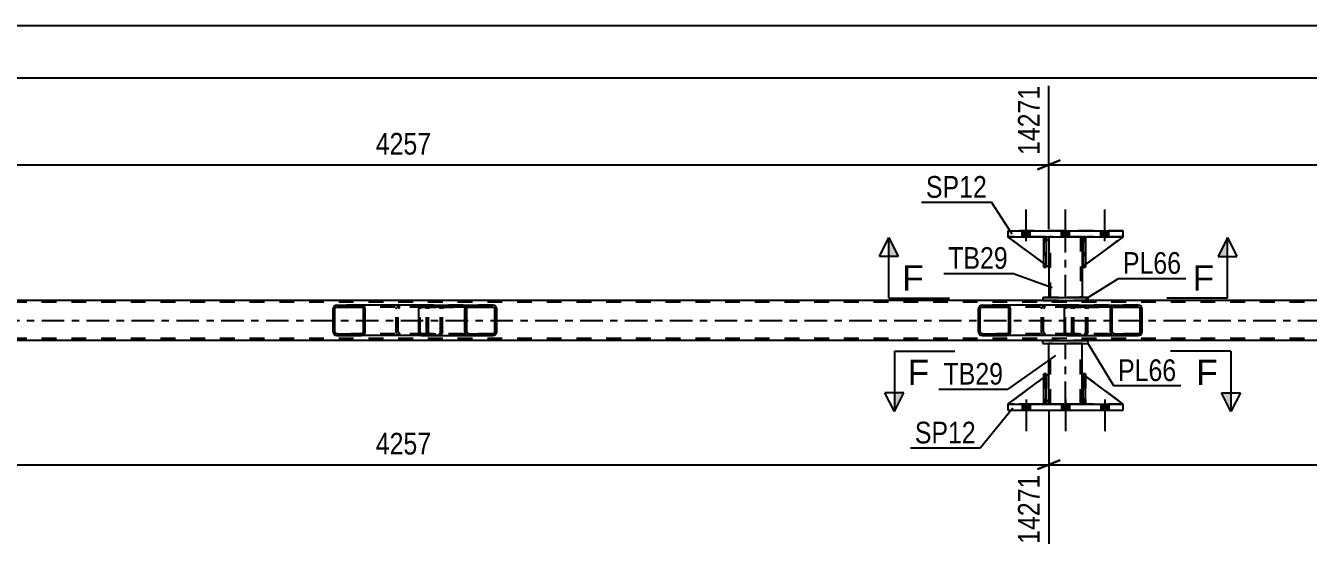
# Model space of a CAD drawing. Header units: millimetres. Extents: x 0 to 841, y 0 to 594.
# Drawn here: x 502.6 to 671.8, y 227.7 to 296.7 of the extents above; entities that cross this region are included whole.
import ezdxf

# ---------------------------------------------------------------- set-up
doc = ezdxf.new("R2010")
doc.units = ezdxf.units.MM
doc.linetypes.add('DXK_LINE_DOT2', pattern=[3.9198, 1.9599, -1.9599])
doc.linetypes.add('DXK_LINE_DOT3', pattern=[5.9187, 2.979, -0.9799, 0.9799, -0.9799])
doc.styles.add('Arial', font='ARIAL.TTF', dxfattribs={"height": 0.2})
doc.styles.add('Arial Narrow', font='ARIALN.TTF', dxfattribs={"height": 0.2})

# ---------------------------------------------------------------- blocks, each defined once
blk = doc.blocks.new('Part-405118308-2550 - 2419')
at = {"color": 2, "linetype": 'Continuous'}
for p, q in [((636.88, 265.3), (632.15, 268.8)), ((637.2, 268.56), (637.55, 268.2)), ((637.55, 268.2), (637.55, 264.8)), ((637.55, 264.8), (637.2, 265.07))]:
    blk.add_line(p, q, dxfattribs=at)
at = {"color": 7, "linetype": 'DXK_LINE_DOT2'}
for p, q in [((636.95, 268.8), (632.15, 268.8)), ((637.2, 268.56), (636.95, 268.8)), ((637.2, 265.07), (636.88, 265.3))]:
    blk.add_line(p, q, dxfattribs=at)
blk = doc.blocks.new('Bolt-405118308-2422 - 2419')
at = {"linetype": 'Continuous'}
for points in [[(635.07, 246.72), (634.03, 246.72), (634.03, 245.92), (635.07, 245.92)], [(635.07, 246.72), (634.03, 246.72), (634.03, 245.92), (635.07, 245.92)], [(635.07, 246.72), (634.03, 246.72), (634.03, 245.92), (635.07, 245.92)], [(640.27, 246.72), (639.23, 246.72), (639.23, 245.92), (640.27, 245.92)], [(640.27, 246.72), (639.23, 246.72), (639.23, 245.92), (640.27, 245.92)], [(645.47, 246.72), (644.43, 246.72), (644.43, 245.92), (645.47, 245.92)], [(645.47, 246.72), (644.43, 246.72), (644.43, 245.92), (645.47, 245.92)], [(645.47, 246.72), (644.43, 246.72), (644.43, 245.92), (645.47, 245.92)]]:
    blk.add_hatch(color=1, dxfattribs=at).paths.add_polyline_path(points)
at = {"color": 1, "linetype": 'Continuous'}
for p, q in [((634.55, 247.32), (634.55, 243.12)), ((634.55, 247.32), (634.55, 243.12)), ((634.55, 247.32), (634.55, 243.12)), ((639.75, 247.32), (639.75, 243.12)), ((639.75, 247.32), (639.75, 243.12)), ((644.95, 247.32), (644.95, 243.12)), ((644.95, 247.32), (644.95, 243.12)), ((644.95, 247.32), (644.95, 243.12)), ((634.03, 246.72), (634.03, 245.92)), ((634.03, 246.72), (634.03, 245.92)), ((634.03, 246.72), (634.03, 245.92)), ((635.07, 246.72), (635.07, 245.92)), ((635.07, 246.72), (635.07, 245.92)), ((635.07, 246.72), (635.07, 245.92)), ((639.23, 246.72), (639.23, 245.92)), ((639.23, 246.72), (639.23, 245.92)), ((640.27, 246.72), (640.27, 245.92)), ((640.27, 246.72), (640.27, 245.92)), ((644.43, 246.72), (644.43, 245.92)), ((644.43, 246.72), (644.43, 245.92)), ((644.43, 246.72), (644.43, 245.92)), ((645.47, 246.72), (645.47, 245.92)), ((645.47, 246.72), (645.47, 245.92)), ((645.47, 246.72), (645.47, 245.92))]:
    blk.add_line(p, q, dxfattribs=at)
blk = doc.blocks.new('Part-405118308-2551 - 2419')
at = {"color": 7, "linetype": 'DXK_LINE_DOT2'}
for p, q in [((642.55, 268.8), (641.95, 268.2)), ((641.95, 264.8), (647.35, 268.8)), ((641.95, 268.2), (642.55, 268.8)), ((641.95, 268.2), (641.95, 264.8)), ((641.95, 268.2), (641.95, 268.2)), ((641.95, 268.2), (641.95, 264.8)), ((647.35, 268.8), (642.55, 268.8))]:
    blk.add_line(p, q, dxfattribs=at)
blk = doc.blocks.new('Bolt-405118308-2423 - 2419')
at = {"linetype": 'Continuous'}
for points in [[(634.03, 268.8), (635.07, 268.8), (635.07, 269.6), (634.03, 269.6)], [(634.03, 268.8), (635.07, 268.8), (635.07, 269.6), (634.03, 269.6)], [(634.03, 268.8), (635.07, 268.8), (635.07, 269.6), (634.03, 269.6)], [(639.23, 268.8), (640.27, 268.8), (640.27, 269.6), (639.23, 269.6)], [(639.23, 268.8), (640.27, 268.8), (640.27, 269.6), (639.23, 269.6)], [(644.43, 268.8), (645.47, 268.8), (645.47, 269.6), (644.43, 269.6)], [(644.43, 268.8), (645.47, 268.8), (645.47, 269.6), (644.43, 269.6)], [(644.43, 268.8), (645.47, 268.8), (645.47, 269.6), (644.43, 269.6)]]:
    blk.add_hatch(color=1, dxfattribs=at).paths.add_polyline_path(points)
at = {"color": 1, "linetype": 'Continuous'}
for p, q in [((634.55, 268.2), (634.55, 272.4)), ((634.55, 268.2), (634.55, 272.4)), ((634.55, 268.2), (634.55, 272.4)), ((639.75, 268.2), (639.75, 272.4)), ((639.75, 268.2), (639.75, 272.4)), ((644.95, 268.2), (644.95, 272.4)), ((644.95, 268.2), (644.95, 272.4)), ((644.95, 268.2), (644.95, 272.4)), ((634.03, 268.8), (634.03, 269.6)), ((634.03, 268.8), (634.03, 269.6)), ((634.03, 268.8), (634.03, 269.6)), ((635.07, 268.8), (635.07, 269.6)), ((635.07, 268.8), (635.07, 269.6)), ((635.07, 268.8), (635.07, 269.6)), ((639.23, 268.8), (639.23, 269.6)), ((639.23, 268.8), (639.23, 269.6)), ((640.27, 268.8), (640.27, 269.6)), ((640.27, 268.8), (640.27, 269.6)), ((644.43, 268.8), (644.43, 269.6)), ((644.43, 268.8), (644.43, 269.6)), ((644.43, 268.8), (644.43, 269.6)), ((645.47, 268.8), (645.47, 269.6)), ((645.47, 268.8), (645.47, 269.6)), ((645.47, 268.8), (645.47, 269.6))]:
    blk.add_line(p, q, dxfattribs=at)
blk = doc.blocks.new('Part-405118308-2633 - 2419')
at = {"color": 2, "linetype": 'Continuous'}
for p, q in [((637.55, 250.72), (637.55, 254.72)), ((641.95, 250.72), (641.95, 254.72)), ((637.55, 246.72), (637.55, 247.32)), ((641.95, 246.72), (641.95, 247.32))]:
    blk.add_line(p, q, dxfattribs=at)
at = {"color": 7, "linetype": 'DXK_LINE_DOT2'}
for p, q in [((641.95, 254.72), (637.55, 254.72)), ((637.79, 246.72), (637.79, 254.72)), ((641.71, 246.72), (641.71, 254.72)), ((637.55, 247.32), (637.55, 250.72)), ((641.95, 247.32), (641.95, 250.72)), ((641.95, 246.72), (637.55, 246.72)), ((637.55, 246.72), (637.55, 246.72)), ((637.55, 246.72), (641.95, 246.72)), ((637.55, 246.72), (637.55, 246.72)), ((637.79, 246.72), (637.79, 246.72)), ((641.71, 246.72), (641.71, 246.72)), ((641.95, 246.72), (641.95, 246.72)), ((641.95, 246.72), (641.95, 246.72))]:
    blk.add_line(p, q, dxfattribs=at)
at = {"color": 7, "linetype": 'DXK_LINE_DOT3'}
blk.add_line((639.75, 246.72), (639.75, 254.72), dxfattribs=at)
blk = doc.blocks.new('Part-405118308-2599 - 2419')
at = {"linetype": 'Continuous'}
h = blk.add_hatch(dxfattribs=at)
h.set_pattern_fill('', scale=0.7, style=0, pattern_type=0)
h.set_pattern_definition([(45, (632.472, 259.4683), (-1.57154, 1.57154), [])])
h.paths.add_polyline_path([(632.51, 259.28), (632.47, 259.47), (632.36, 259.62), (632.2, 259.73), (632, 259.76), (628.76, 259.76), (628.57, 259.73), (628.4, 259.62), (628.29, 259.47), (628.25, 259.28), (628.25, 256.24), (628.29, 256.06), (628.4, 255.91), (628.57, 255.8), (628.76, 255.76), (632, 255.76), (632.2, 255.8), (632.36, 255.91), (632.47, 256.06), (632.51, 256.24)])
h.paths.add_polyline_path([(632.24, 256.15), (632.18, 256.07), (632.1, 256.02), (632, 256), (628.76, 256), (628.67, 256.02), (628.58, 256.07), (628.53, 256.15), (628.51, 256.24), (628.51, 259.28), (628.53, 259.38), (628.58, 259.45), (628.67, 259.51), (628.76, 259.52), (632, 259.52), (632.1, 259.51), (632.18, 259.45), (632.24, 259.38), (632.26, 259.28), (632.26, 256.24)])
at = {"color": 2, "linetype": 'Continuous'}
for p, q in [((628.29, 259.47), (628.25, 259.28)), ((628.25, 256.24), (628.25, 259.28)), ((628.51, 259.28), (628.53, 259.38)), ((628.51, 256.24), (628.51, 259.28)), ((628.53, 259.38), (628.58, 259.45)), ((628.76, 259.76), (628.57, 259.73)), ((628.58, 259.45), (628.67, 259.51)), ((628.67, 259.51), (628.76, 259.52)), ((628.76, 259.76), (632, 259.76)), ((628.76, 259.52), (632, 259.52)), ((639.87, 259.76), (632, 259.76)), ((632.2, 259.73), (632, 259.76)), ((632, 259.52), (632.1, 259.51)), ((632.1, 259.51), (632.18, 259.45)), ((632.18, 259.45), (632.24, 259.38)), ((632.24, 259.38), (632.26, 259.28)), ((632.26, 256.24), (632.26, 259.28)), ((632.51, 259.28), (632.47, 259.47)), ((632.51, 256.24), (632.51, 259.28)), ((628.25, 256.24), (628.29, 256.06)), ((628.53, 256.15), (628.51, 256.24)), ((628.58, 256.07), (628.53, 256.15)), ((628.57, 255.8), (628.76, 255.76)), ((628.67, 256.02), (628.58, 256.07)), ((628.76, 256), (628.67, 256.02)), ((628.76, 256), (632, 256)), ((628.76, 255.76), (632, 255.76)), ((632.1, 256.02), (632, 256)), ((632, 255.76), (632.2, 255.8)), ((639.87, 255.76), (632, 255.76)), ((632.18, 256.07), (632.1, 256.02)), ((632.24, 256.15), (632.18, 256.07)), ((632.26, 256.24), (632.24, 256.15)), ((632.47, 256.06), (632.51, 256.24))]:
    blk.add_line(p, q, dxfattribs=at)
at = {"color": 7, "linetype": 'DXK_LINE_DOT2'}
for p, q in [((632, 259.76), (628.76, 259.76)), ((640.35, 259.52), (628.76, 259.52)), ((636.6, 259.28), (636.64, 259.47)), ((636.6, 256.24), (636.6, 259.28)), ((636.88, 259.38), (636.86, 259.28)), ((636.86, 256.24), (636.86, 259.28)), ((636.93, 259.45), (636.88, 259.38)), ((636.92, 259.73), (637.11, 259.76)), ((637.02, 259.51), (636.93, 259.45)), ((637.11, 259.52), (637.02, 259.51)), ((640.35, 259.76), (637.11, 259.76)), ((640.35, 259.76), (640.54, 259.73)), ((640.45, 259.51), (640.35, 259.52)), ((640.53, 259.45), (640.45, 259.51)), ((640.59, 259.38), (640.53, 259.45)), ((640.6, 259.28), (640.59, 259.38)), ((640.6, 256.24), (640.6, 259.28)), ((640.82, 259.47), (640.86, 259.28)), ((640.86, 256.24), (640.86, 259.28)), ((640.35, 256), (628.76, 256)), ((632, 255.76), (628.76, 255.76)), ((636.64, 256.06), (636.6, 256.24)), ((636.86, 256.24), (636.88, 256.15)), ((636.88, 256.15), (636.93, 256.07)), ((637.11, 255.76), (636.92, 255.8)), ((636.93, 256.07), (637.02, 256.02)), ((637.02, 256.02), (637.11, 256)), ((640.35, 255.76), (637.11, 255.76)), ((640.35, 256), (640.45, 256.02)), ((640.54, 255.8), (640.35, 255.76)), ((640.45, 256.02), (640.53, 256.07)), ((640.53, 256.07), (640.59, 256.15)), ((640.59, 256.15), (640.6, 256.24)), ((640.86, 256.24), (640.82, 256.06))]:
    blk.add_line(p, q, dxfattribs=at)
at = {"color": 2, "linetype": 'Continuous'}
for centre, start, end in [((628.75, 259.26), 110.7584, 155.6801), ((632.02, 259.26), 24.32, 69.2417), ((628.75, 256.27), 204.32, 249.2417), ((632.02, 256.27), 290.7584, 335.6801)]:
    blk.add_arc(centre, 0.496, start, end, dxfattribs=at)
at = {"color": 7, "linetype": 'DXK_LINE_DOT2'}
for centre, start, end in [((637.09, 259.26), 110.7584, 155.6801), ((640.37, 259.26), 24.32, 69.2417), ((637.09, 256.27), 204.32, 249.2417), ((640.37, 256.27), 290.7584, 335.6801)]:
    blk.add_arc(centre, 0.496, start, end, dxfattribs=at)
blk = doc.blocks.new('Part-405118308-2607 - 2419')
at = {"color": 2, "linetype": 'Continuous'}
for p, q in [((641.95, 250.72), (641.95, 250.72)), ((641.95, 247.32), (641.95, 250.72)), ((642.08, 250.63), (641.95, 250.72)), ((647.35, 246.72), (642.4, 250.39)), ((641.95, 247.32), (641.95, 247.32)), ((642.08, 247.2), (641.95, 247.32)), ((642.55, 246.72), (642.4, 246.88))]:
    blk.add_line(p, q, dxfattribs=at)
at = {"color": 7, "linetype": 'DXK_LINE_DOT2'}
for p, q in [((641.95, 247.32), (641.95, 250.72)), ((642.4, 250.39), (642.08, 250.63)), ((642.55, 246.72), (641.95, 247.32)), ((642.4, 246.88), (642.08, 247.2)), ((647.35, 246.72), (642.55, 246.72))]:
    blk.add_line(p, q, dxfattribs=at)
blk = doc.blocks.new('Part-405118308-2548 - 2419')
at = {"color": 2, "linetype": 'Continuous'}
for p, q in [((642.4, 268.8), (642.08, 268.8)), ((642.08, 268.8), (642.08, 268.8)), ((642.08, 264.8), (642.08, 268.8)), ((642.4, 268.8), (642.4, 268.8)), ((642.4, 268.8), (642.4, 264.8)), ((642.4, 264.8), (642.08, 264.8))]:
    blk.add_line(p, q, dxfattribs=at)
at = {"color": 7, "linetype": 'DXK_LINE_DOT2'}
for p, q in [((642.4, 268.8), (642.08, 268.8)), ((642.08, 268.8), (642.08, 268.2)), ((642.4, 268.2), (642.08, 268.2)), ((642.08, 268.2), (642.08, 264.8)), ((642.4, 268.2), (642.4, 268.8)), ((642.4, 264.8), (642.4, 268.2))]:
    blk.add_line(p, q, dxfattribs=at)
blk = doc.blocks.new('Part-405118308-2549 - 2419')
at = {"color": 7, "linetype": 'DXK_LINE_DOT2'}
for p, q in [((637.55, 264.8), (632.15, 268.8)), ((632.15, 268.8), (636.95, 268.8)), ((636.95, 268.8), (637.55, 268.2)), ((637.55, 268.2), (637.55, 264.8))]:
    blk.add_line(p, q, dxfattribs=at)
blk = doc.blocks.new('Part-405118308-2491 - 2419')
at = {"color": 7, "linetype": 'DXK_LINE_DOT2'}
for p, q in [((733.99, 260.16), (66.71, 260.16)), ((642.75, 260.4), (636.75, 260.4)), ((733.99, 255.36), (66.71, 255.36)), ((642.75, 255.12), (636.75, 255.12))]:
    blk.add_line(p, q, dxfattribs=at)
at = {"color": 2, "linetype": 'Continuous'}
for p, q in [((636.75, 260.4), (472.48, 260.4)), ((733.99, 260.4), (642.75, 260.4)), ((636.75, 255.12), (472.48, 255.12)), ((733.99, 255.12), (642.75, 255.12))]:
    blk.add_line(p, q, dxfattribs=at)
at = {"color": 7, "linetype": 'DXK_LINE_DOT3'}
blk.add_line((66.71, 257.76), (733.99, 257.76), dxfattribs=at)
blk = doc.blocks.new('Part-405118308-2655 - 2419')
at = {"color": 2, "linetype": 'Continuous'}
for p, q in [((636.88, 246.72), (636.88, 250.72)), ((636.88, 250.72), (637.2, 250.72)), ((637.2, 246.72), (637.2, 250.72)), ((636.88, 246.72), (636.88, 246.72)), ((636.88, 246.72), (637.2, 246.72)), ((637.2, 246.72), (637.2, 246.72))]:
    blk.add_line(p, q, dxfattribs=at)
at = {"color": 7, "linetype": 'DXK_LINE_DOT2'}
for p, q in [((636.88, 250.72), (636.88, 247.32)), ((637.2, 247.32), (637.2, 250.72)), ((636.88, 247.32), (636.88, 246.72)), ((636.88, 247.32), (637.2, 247.32)), ((637.2, 246.72), (637.2, 247.32)), ((636.88, 246.72), (637.2, 246.72))]:
    blk.add_line(p, q, dxfattribs=at)
blk = doc.blocks.new('Part-405118308-2546 - 2419')
at = {"color": 7, "linetype": 'DXK_LINE_DOT2'}
for p, q in [((642.08, 268.2), (642.08, 268.8)), ((642.08, 268.8), (642.08, 268.8)), ((642.08, 268.8), (642.08, 264.8)), ((642.08, 268.8), (642.4, 268.8)), ((642.08, 268.8), (642.4, 268.8)), ((642.08, 264.8), (642.08, 268.2)), ((642.08, 268.2), (642.4, 268.2)), ((642.4, 268.8), (642.4, 268.2)), ((642.4, 268.8), (642.4, 268.8)), ((642.4, 264.8), (642.4, 268.8)), ((642.4, 268.2), (642.4, 264.8)), ((642.08, 264.8), (642.4, 264.8))]:
    blk.add_line(p, q, dxfattribs=at)
blk = doc.blocks.new('Part-405118308-2570 - 2419')
at = {"linetype": 'Continuous'}
h = blk.add_hatch(dxfattribs=at)
h.set_pattern_fill('', scale=0.7, style=0, pattern_type=0)
h.set_pattern_definition([(45, (649.8168, 259.4683), (-1.57154, 1.57154), [])])
h.paths.add_polyline_path([(649.86, 259.28), (649.82, 259.47), (649.71, 259.62), (649.54, 259.73), (649.35, 259.76), (646.17, 259.76), (645.98, 259.73), (645.81, 259.62), (645.7, 259.47), (645.67, 259.28), (645.67, 256.24), (645.7, 256.06), (645.81, 255.91), (645.98, 255.8), (646.17, 255.76), (649.35, 255.76), (649.54, 255.8), (649.71, 255.91), (649.82, 256.06), (649.86, 256.24)])
h.paths.add_polyline_path([(649.58, 256.15), (649.53, 256.07), (649.45, 256.02), (649.35, 256), (646.17, 256), (646.07, 256.02), (645.99, 256.07), (645.94, 256.15), (645.92, 256.24), (645.92, 259.28), (645.94, 259.38), (645.99, 259.45), (646.07, 259.51), (646.17, 259.52), (649.35, 259.52), (649.45, 259.51), (649.53, 259.45), (649.58, 259.38), (649.6, 259.28), (649.6, 256.24)])
at = {"color": 2, "linetype": 'Continuous'}
for p, q in [((639.6, 259.28), (639.62, 259.47)), ((639.6, 256.24), (639.6, 259.28)), ((639.62, 259.47), (639.68, 259.62)), ((639.68, 259.62), (639.76, 259.73)), ((639.76, 259.73), (639.87, 259.76)), ((639.87, 259.76), (646.17, 259.76)), ((645.7, 259.47), (645.67, 259.28)), ((645.67, 256.24), (645.67, 259.28)), ((645.92, 259.28), (645.94, 259.38)), ((645.92, 256.24), (645.92, 259.28)), ((645.94, 259.38), (645.99, 259.45)), ((646.17, 259.76), (645.98, 259.73)), ((645.99, 259.45), (646.07, 259.51)), ((646.07, 259.51), (646.17, 259.52)), ((646.17, 259.76), (649.35, 259.76)), ((646.17, 259.52), (649.35, 259.52)), ((649.54, 259.73), (649.35, 259.76)), ((649.35, 259.52), (649.45, 259.51)), ((649.45, 259.51), (649.53, 259.45)), ((649.53, 259.45), (649.58, 259.38)), ((649.58, 259.38), (649.6, 259.28)), ((649.6, 256.24), (649.6, 259.28)), ((649.86, 259.28), (649.82, 259.47)), ((649.86, 256.24), (649.86, 259.28)), ((639.62, 256.06), (639.6, 256.24)), ((639.68, 255.91), (639.62, 256.06)), ((639.76, 255.8), (639.68, 255.91)), ((639.87, 255.76), (639.76, 255.8)), ((639.87, 255.76), (646.17, 255.76)), ((645.67, 256.24), (645.7, 256.06)), ((645.94, 256.15), (645.92, 256.24)), ((645.99, 256.07), (645.94, 256.15)), ((645.98, 255.8), (646.17, 255.76)), ((646.07, 256.02), (645.99, 256.07)), ((646.17, 256), (646.07, 256.02)), ((646.17, 256), (649.35, 256)), ((646.17, 255.76), (649.35, 255.76)), ((649.45, 256.02), (649.35, 256)), ((649.35, 255.76), (649.54, 255.8)), ((649.53, 256.07), (649.45, 256.02)), ((649.58, 256.15), (649.53, 256.07)), ((649.6, 256.24), (649.58, 256.15)), ((649.82, 256.06), (649.86, 256.24))]:
    blk.add_line(p, q, dxfattribs=at)
at = {"color": 7, "linetype": 'DXK_LINE_DOT2'}
for p, q in [((639.74, 259.38), (639.73, 259.28)), ((639.73, 256.24), (639.73, 259.28)), ((639.77, 259.45), (639.74, 259.38)), ((639.82, 259.51), (639.77, 259.45)), ((639.87, 259.52), (639.82, 259.51)), ((640.86, 259.76), (639.87, 259.76)), ((646.17, 259.52), (639.87, 259.52)), ((639.87, 259.52), (642.2, 259.52)), ((640.86, 259.52), (640.86, 259.76)), ((649.35, 259.76), (640.86, 259.76)), ((642.2, 259.76), (642.39, 259.73)), ((642.2, 259.52), (649.35, 259.52)), ((642.3, 259.51), (642.2, 259.52)), ((642.38, 259.45), (642.3, 259.51)), ((642.43, 259.38), (642.38, 259.45)), ((642.45, 259.28), (642.43, 259.38)), ((642.45, 256.24), (642.45, 259.28)), ((642.67, 259.47), (642.7, 259.28)), ((642.7, 256.24), (642.7, 259.28)), ((639.73, 256.24), (639.74, 256.15)), ((639.74, 256.15), (639.77, 256.07)), ((639.77, 256.07), (639.82, 256.02)), ((639.82, 256.02), (639.87, 256)), ((640.86, 256), (639.87, 256)), ((639.87, 256), (646.17, 256)), ((642.2, 255.76), (639.87, 255.76)), ((649.35, 256), (640.86, 256)), ((640.86, 255.76), (640.86, 256)), ((642.2, 256), (642.3, 256.02)), ((642.39, 255.8), (642.2, 255.76)), ((649.35, 255.76), (642.2, 255.76)), ((642.3, 256.02), (642.38, 256.07)), ((642.38, 256.07), (642.43, 256.15)), ((642.43, 256.15), (642.45, 256.24)), ((642.7, 256.24), (642.67, 256.06))]:
    blk.add_line(p, q, dxfattribs=at)
for centre, start, end in [((642.22, 259.27), 23.8494, 68.8059), ((642.22, 256.26), 291.1941, 336.1506)]:
    blk.add_arc(centre, 0.492, start, end, dxfattribs=at)
at = {"color": 2, "linetype": 'Continuous'}
for centre, start, end in [((646.15, 259.27), 111.1941, 156.1506), ((649.37, 259.27), 23.8495, 68.8059), ((646.15, 256.26), 203.8495, 248.8059), ((649.37, 256.26), 291.1941, 336.1506)]:
    blk.add_arc(centre, 0.492, start, end, dxfattribs=at)
blk = doc.blocks.new('Part-405118308-2572 - 2419')
at = {"color": 7, "linetype": 'DXK_LINE_DOT2'}
for p, q in [((636.88, 268.2), (636.88, 268.8)), ((636.88, 268.8), (636.88, 268.8)), ((636.88, 268.8), (636.88, 264.8)), ((636.88, 268.8), (637.2, 268.8)), ((636.88, 268.8), (637.2, 268.8)), ((636.88, 264.8), (636.88, 268.2)), ((636.88, 268.2), (637.2, 268.2)), ((637.2, 268.8), (637.2, 268.2)), ((637.2, 268.8), (637.2, 268.8)), ((637.2, 264.8), (637.2, 268.8)), ((637.2, 268.2), (637.2, 264.8)), ((636.88, 264.8), (637.2, 264.8))]:
    blk.add_line(p, q, dxfattribs=at)
blk = doc.blocks.new('Part-405118308-2593 - 2419')
at = {"color": 7, "linetype": 'DXK_LINE_DOT2'}
for p, q in [((641.95, 268.2), (642.55, 268.8)), ((641.95, 268.2), (641.95, 264.8)), ((642.4, 268.65), (642.08, 268.33)), ((647.35, 268.8), (642.55, 268.8)), ((641.95, 264.8), (642.4, 265.14))]:
    blk.add_line(p, q, dxfattribs=at)
at = {"color": 2, "linetype": 'Continuous'}
for p, q in [((642.08, 268.33), (641.95, 268.2)), ((641.95, 268.2), (641.95, 264.8)), ((641.95, 268.2), (641.95, 268.2)), ((642.55, 268.8), (642.4, 268.65)), ((647.35, 268.8), (642.4, 265.14)), ((642.08, 264.9), (641.95, 264.8))]:
    blk.add_line(p, q, dxfattribs=at)
blk = doc.blocks.new('Part-405118308-2595 - 2419')
at = {"color": 7, "linetype": 'DXK_LINE_DOT2'}
for p, q in [((642.4, 250.72), (642.08, 250.72)), ((642.08, 247.32), (642.08, 250.72)), ((642.08, 250.63), (642.08, 246.72)), ((642.4, 250.72), (642.4, 247.32)), ((642.4, 246.72), (642.4, 250.72)), ((642.4, 247.32), (642.08, 247.32)), ((642.08, 246.72), (642.08, 247.32)), ((642.4, 247.32), (642.4, 246.72)), ((642.4, 246.72), (642.08, 246.72)), ((642.4, 246.72), (642.4, 246.72))]:
    blk.add_line(p, q, dxfattribs=at)
blk = doc.blocks.new('Part-405118308-2597 - 2419')
at = {"color": 2, "linetype": 'Continuous'}
for p, q in [((642.08, 246.72), (642.08, 250.72)), ((642.08, 250.72), (642.4, 250.72)), ((642.4, 246.72), (642.4, 250.72)), ((642.08, 246.72), (642.08, 246.72)), ((642.08, 246.72), (642.4, 246.72)), ((642.4, 246.72), (642.4, 246.72))]:
    blk.add_line(p, q, dxfattribs=at)
at = {"color": 7, "linetype": 'DXK_LINE_DOT2'}
for p, q in [((642.08, 250.72), (642.08, 247.32)), ((642.4, 247.32), (642.4, 250.72)), ((642.08, 247.32), (642.08, 246.72)), ((642.08, 247.32), (642.4, 247.32)), ((642.4, 246.72), (642.4, 247.32)), ((642.08, 246.72), (642.4, 246.72))]:
    blk.add_line(p, q, dxfattribs=at)
blk = doc.blocks.new('Part-405118308-2598 - 2419')
at = {"color": 7, "linetype": 'DXK_LINE_DOT2'}
for p, q in [((637.55, 250.72), (632.15, 246.72)), ((637.55, 247.32), (637.55, 250.72)), ((636.95, 246.72), (637.55, 247.32)), ((632.15, 246.72), (636.95, 246.72))]:
    blk.add_line(p, q, dxfattribs=at)
blk = doc.blocks.new('Part-405118308-2600 - 2419')
at = {"linetype": 'Continuous'}
h = blk.add_hatch(dxfattribs=at)
h.set_pattern_fill('', scale=0.7, style=0, pattern_type=0)
h.set_pattern_definition([(45, (564.6826, 259.4683), (-1.57154, 1.57154), [])])
h.paths.add_polyline_path([(564.72, 259.28), (564.68, 259.47), (564.57, 259.62), (564.41, 259.73), (564.22, 259.76), (561.03, 259.76), (560.84, 259.73), (560.68, 259.62), (560.57, 259.47), (560.53, 259.28), (560.53, 256.24), (560.57, 256.06), (560.68, 255.91), (560.84, 255.8), (561.03, 255.76), (564.22, 255.76), (564.41, 255.8), (564.57, 255.91), (564.68, 256.06), (564.72, 256.24)])
h.paths.add_polyline_path([(564.45, 256.15), (564.4, 256.07), (564.31, 256.02), (564.22, 256), (561.03, 256), (560.94, 256.02), (560.86, 256.07), (560.8, 256.15), (560.78, 256.24), (560.78, 259.28), (560.8, 259.38), (560.86, 259.45), (560.94, 259.51), (561.03, 259.52), (564.22, 259.52), (564.31, 259.51), (564.4, 259.45), (564.45, 259.38), (564.47, 259.28), (564.47, 256.24)])
at = {"color": 2, "linetype": 'Continuous'}
for p, q in [((554.46, 259.28), (554.48, 259.47)), ((554.46, 256.24), (554.46, 259.28)), ((554.48, 259.47), (554.54, 259.62)), ((554.54, 259.62), (554.63, 259.73)), ((554.63, 259.73), (554.73, 259.76)), ((554.73, 259.76), (561.03, 259.76)), ((560.57, 259.47), (560.53, 259.28)), ((560.53, 256.24), (560.53, 259.28)), ((560.78, 259.28), (560.8, 259.38)), ((560.78, 256.24), (560.78, 259.28)), ((560.8, 259.38), (560.86, 259.45)), ((561.03, 259.76), (560.84, 259.73)), ((560.86, 259.45), (560.94, 259.51)), ((560.94, 259.51), (561.03, 259.52)), ((561.03, 259.76), (564.22, 259.76)), ((561.03, 259.52), (564.22, 259.52)), ((564.41, 259.73), (564.22, 259.76)), ((564.22, 259.52), (564.31, 259.51)), ((564.31, 259.51), (564.4, 259.45)), ((564.4, 259.45), (564.45, 259.38)), ((564.45, 259.38), (564.47, 259.28)), ((564.47, 256.24), (564.47, 259.28)), ((564.72, 259.28), (564.68, 259.47)), ((564.72, 256.24), (564.72, 259.28)), ((554.48, 256.06), (554.46, 256.24)), ((554.54, 255.91), (554.48, 256.06)), ((554.63, 255.8), (554.54, 255.91)), ((554.73, 255.76), (554.63, 255.8)), ((554.73, 255.76), (561.03, 255.76)), ((560.53, 256.24), (560.57, 256.06)), ((560.8, 256.15), (560.78, 256.24)), ((560.86, 256.07), (560.8, 256.15)), ((560.84, 255.8), (561.03, 255.76)), ((560.94, 256.02), (560.86, 256.07)), ((561.03, 256), (560.94, 256.02)), ((561.03, 256), (564.22, 256)), ((561.03, 255.76), (564.22, 255.76)), ((564.31, 256.02), (564.22, 256)), ((564.22, 255.76), (564.41, 255.8)), ((564.4, 256.07), (564.31, 256.02)), ((564.45, 256.15), (564.4, 256.07)), ((564.47, 256.24), (564.45, 256.15)), ((564.68, 256.06), (564.72, 256.24))]:
    blk.add_line(p, q, dxfattribs=at)
at = {"color": 7, "linetype": 'DXK_LINE_DOT2'}
for p, q in [((554.61, 259.38), (554.6, 259.28)), ((554.6, 256.24), (554.6, 259.28)), ((554.64, 259.45), (554.61, 259.38)), ((554.68, 259.51), (554.64, 259.45)), ((554.73, 259.52), (554.68, 259.51)), ((555.73, 259.76), (554.73, 259.76)), ((561.03, 259.52), (554.73, 259.52)), ((554.73, 259.52), (557.07, 259.52)), ((555.73, 259.52), (555.73, 259.76)), ((564.22, 259.76), (555.73, 259.76)), ((557.07, 259.76), (557.26, 259.73)), ((557.07, 259.52), (564.22, 259.52)), ((557.16, 259.51), (557.07, 259.52)), ((557.25, 259.45), (557.16, 259.51)), ((557.3, 259.38), (557.25, 259.45)), ((557.32, 259.28), (557.3, 259.38)), ((557.32, 256.24), (557.32, 259.28)), ((557.53, 259.47), (557.57, 259.28)), ((557.57, 256.24), (557.57, 259.28)), ((554.6, 256.24), (554.61, 256.15)), ((554.61, 256.15), (554.64, 256.07)), ((554.64, 256.07), (554.68, 256.02)), ((554.68, 256.02), (554.73, 256)), ((555.73, 256), (554.73, 256)), ((554.73, 256), (561.03, 256)), ((557.07, 255.76), (554.73, 255.76)), ((564.22, 256), (555.73, 256)), ((555.73, 255.76), (555.73, 256)), ((557.07, 256), (557.16, 256.02)), ((557.26, 255.8), (557.07, 255.76)), ((564.22, 255.76), (557.07, 255.76)), ((557.16, 256.02), (557.25, 256.07)), ((557.25, 256.07), (557.3, 256.15)), ((557.3, 256.15), (557.32, 256.24)), ((557.57, 256.24), (557.53, 256.06))]:
    blk.add_line(p, q, dxfattribs=at)
for centre, start, end in [((557.08, 259.27), 23.8494, 68.8059), ((557.08, 256.26), 291.1941, 336.1506)]:
    blk.add_arc(centre, 0.492, start, end, dxfattribs=at)
at = {"color": 2, "linetype": 'Continuous'}
for centre, start, end in [((561.02, 259.27), 111.1941, 156.1506), ((564.23, 259.27), 23.8495, 68.8059), ((561.02, 256.26), 203.8495, 248.8059), ((564.23, 256.26), 291.1941, 336.1506)]:
    blk.add_arc(centre, 0.492, start, end, dxfattribs=at)
blk = doc.blocks.new('Part-405118308-2601 - 2419')
at = {"linetype": 'Continuous'}
h = blk.add_hatch(dxfattribs=at)
h.set_pattern_fill('', scale=0.7, style=0, pattern_type=0)
h.set_pattern_definition([(45, (547.3377, 259.4683), (-1.57154, 1.57154), [])])
h.paths.add_polyline_path([(547.38, 259.28), (547.34, 259.47), (547.23, 259.62), (547.06, 259.73), (546.87, 259.76), (543.63, 259.76), (543.44, 259.73), (543.27, 259.62), (543.16, 259.47), (543.12, 259.28), (543.12, 256.24), (543.16, 256.06), (543.27, 255.91), (543.44, 255.8), (543.63, 255.76), (546.87, 255.76), (547.06, 255.8), (547.23, 255.91), (547.34, 256.06), (547.38, 256.24)])
h.paths.add_polyline_path([(547.1, 256.15), (547.05, 256.07), (546.96, 256.02), (546.87, 256), (543.63, 256), (543.53, 256.02), (543.45, 256.07), (543.39, 256.15), (543.38, 256.24), (543.38, 259.28), (543.39, 259.38), (543.45, 259.45), (543.53, 259.51), (543.63, 259.52), (546.87, 259.52), (546.96, 259.51), (547.05, 259.45), (547.1, 259.38), (547.12, 259.28), (547.12, 256.24)])
at = {"color": 2, "linetype": 'Continuous'}
for p, q in [((543.16, 259.47), (543.12, 259.28)), ((543.12, 256.24), (543.12, 259.28)), ((543.38, 259.28), (543.39, 259.38)), ((543.38, 256.24), (543.38, 259.28)), ((543.39, 259.38), (543.45, 259.45)), ((543.63, 259.76), (543.44, 259.73)), ((543.45, 259.45), (543.53, 259.51)), ((543.53, 259.51), (543.63, 259.52)), ((543.63, 259.76), (546.87, 259.76)), ((543.63, 259.52), (546.87, 259.52)), ((554.73, 259.76), (546.87, 259.76)), ((547.06, 259.73), (546.87, 259.76)), ((546.87, 259.52), (546.96, 259.51)), ((546.96, 259.51), (547.05, 259.45)), ((547.05, 259.45), (547.1, 259.38)), ((547.1, 259.38), (547.12, 259.28)), ((547.12, 256.24), (547.12, 259.28)), ((547.38, 259.28), (547.34, 259.47)), ((547.38, 256.24), (547.38, 259.28)), ((543.12, 256.24), (543.16, 256.06)), ((543.39, 256.15), (543.38, 256.24)), ((543.45, 256.07), (543.39, 256.15)), ((543.44, 255.8), (543.63, 255.76)), ((543.53, 256.02), (543.45, 256.07)), ((543.63, 256), (543.53, 256.02)), ((543.63, 256), (546.87, 256)), ((543.63, 255.76), (546.87, 255.76)), ((546.96, 256.02), (546.87, 256)), ((546.87, 255.76), (547.06, 255.8)), ((554.73, 255.76), (546.87, 255.76)), ((547.05, 256.07), (546.96, 256.02)), ((547.1, 256.15), (547.05, 256.07)), ((547.12, 256.24), (547.1, 256.15)), ((547.34, 256.06), (547.38, 256.24))]:
    blk.add_line(p, q, dxfattribs=at)
at = {"color": 7, "linetype": 'DXK_LINE_DOT2'}
for p, q in [((546.87, 259.76), (543.63, 259.76)), ((555.22, 259.52), (543.63, 259.52)), ((551.47, 259.28), (551.51, 259.47)), ((551.47, 256.24), (551.47, 259.28)), ((551.74, 259.38), (551.72, 259.28)), ((551.72, 256.24), (551.72, 259.28)), ((551.8, 259.45), (551.74, 259.38)), ((551.78, 259.73), (551.98, 259.76)), ((551.8, 259.45), (551.82, 259.47)), ((551.82, 259.47), (551.88, 259.51)), ((551.88, 259.51), (551.98, 259.52)), ((555.22, 259.76), (551.98, 259.76)), ((555.22, 259.76), (555.41, 259.73)), ((555.31, 259.51), (555.22, 259.52)), ((555.4, 259.45), (555.31, 259.51)), ((555.45, 259.38), (555.4, 259.45)), ((555.47, 259.28), (555.45, 259.38)), ((555.47, 256.24), (555.47, 259.28)), ((555.69, 259.47), (555.73, 259.28)), ((555.73, 256.24), (555.73, 259.28)), ((555.22, 256), (543.63, 256)), ((546.87, 255.76), (543.63, 255.76)), ((551.51, 256.06), (551.47, 256.24)), ((551.72, 256.24), (551.74, 256.15)), ((551.74, 256.15), (551.8, 256.07)), ((551.98, 255.76), (551.78, 255.8)), ((551.8, 256.07), (551.82, 256.06)), ((551.82, 256.06), (551.88, 256.02)), ((551.88, 256.02), (551.98, 256)), ((555.22, 255.76), (551.98, 255.76)), ((555.22, 256), (555.31, 256.02)), ((555.41, 255.8), (555.22, 255.76)), ((555.31, 256.02), (555.4, 256.07)), ((555.4, 256.07), (555.45, 256.15)), ((555.45, 256.15), (555.47, 256.24)), ((555.73, 256.24), (555.69, 256.06))]:
    blk.add_line(p, q, dxfattribs=at)
at = {"color": 2, "linetype": 'Continuous'}
for centre, start, end in [((543.61, 259.26), 110.7584, 155.6801), ((546.89, 259.26), 24.32, 69.2417), ((543.61, 256.27), 204.32, 249.2417), ((546.89, 256.27), 290.7584, 335.6801)]:
    blk.add_arc(centre, 0.496, start, end, dxfattribs=at)
at = {"color": 7, "linetype": 'DXK_LINE_DOT2'}
for centre, start, end in [((551.96, 259.26), 110.7584, 155.6801), ((555.23, 259.26), 24.32, 69.2417), ((551.96, 256.27), 204.32, 249.2417), ((555.23, 256.27), 290.7584, 335.6801)]:
    blk.add_arc(centre, 0.496, start, end, dxfattribs=at)
blk = doc.blocks.new('Part-405118308-2605 - 2419')
at = {"color": 7, "linetype": 'DXK_LINE_DOT2'}
for p, q in [((637.2, 250.46), (636.88, 250.23)), ((632.15, 246.72), (632.15, 246.72)), ((636.95, 246.72), (632.15, 246.72)), ((632.15, 246.72), (632.15, 246.72)), ((637.2, 246.97), (636.95, 246.72))]:
    blk.add_line(p, q, dxfattribs=at)
at = {"color": 2, "linetype": 'Continuous'}
for p, q in [((637.55, 250.72), (637.2, 250.46)), ((637.55, 247.32), (637.55, 250.72)), ((632.15, 246.72), (636.88, 250.23)), ((637.55, 247.32), (637.2, 246.97))]:
    blk.add_line(p, q, dxfattribs=at)
blk = doc.blocks.new('Part-405118308-2606 - 2419')
at = {"color": 7, "linetype": 'DXK_LINE_DOT2'}
for p, q in [((641.95, 247.32), (641.95, 250.72)), ((641.95, 250.72), (647.35, 246.72)), ((641.95, 250.72), (641.95, 247.32)), ((642.55, 246.72), (641.95, 247.32)), ((641.95, 247.32), (641.95, 247.32)), ((641.95, 247.32), (642.55, 246.72)), ((647.35, 246.72), (642.55, 246.72))]:
    blk.add_line(p, q, dxfattribs=at)
blk = doc.blocks.new('Part-405118308-2612 - 2419')
at = {"color": 2, "linetype": 'Continuous'}
for p, q in [((632.15, 246.72), (647.35, 246.72)), ((632.15, 246.72), (632.15, 245.92)), ((632.15, 245.92), (647.35, 245.92)), ((647.35, 245.92), (647.35, 246.72))]:
    blk.add_line(p, q, dxfattribs=at)
at = {"color": 7, "linetype": 'DXK_LINE_DOT2'}
for p, q in [((647.35, 246.72), (632.15, 246.72)), ((632.15, 245.92), (647.35, 245.92))]:
    blk.add_line(p, q, dxfattribs=at)
blk = doc.blocks.new('Part-405118308-2617 - 2419')
at = {"color": 2, "linetype": 'Continuous'}
for p, q in [((632.15, 269.6), (647.35, 269.6)), ((632.15, 269.6), (632.15, 268.8)), ((647.35, 268.8), (647.35, 269.6)), ((632.15, 268.8), (647.35, 268.8))]:
    blk.add_line(p, q, dxfattribs=at)
at = {"color": 7, "linetype": 'DXK_LINE_DOT2'}
for p, q in [((647.35, 269.6), (632.15, 269.6)), ((632.15, 268.8), (647.35, 268.8))]:
    blk.add_line(p, q, dxfattribs=at)
blk = doc.blocks.new('Part-405118308-2628 - 2419')
at = {"color": 2, "linetype": 'Continuous'}
for p, q in [((637.2, 268.8), (636.88, 268.8)), ((636.88, 268.8), (636.88, 268.8)), ((636.88, 264.8), (636.88, 268.8)), ((637.2, 268.8), (637.2, 268.8)), ((637.2, 268.8), (637.2, 264.8)), ((637.2, 264.8), (636.88, 264.8))]:
    blk.add_line(p, q, dxfattribs=at)
at = {"color": 7, "linetype": 'DXK_LINE_DOT2'}
for p, q in [((637.2, 268.8), (636.88, 268.8)), ((636.88, 268.8), (636.88, 268.2)), ((637.2, 268.2), (636.88, 268.2)), ((636.88, 268.2), (636.88, 264.8)), ((637.2, 268.2), (637.2, 268.8)), ((637.2, 264.8), (637.2, 268.2))]:
    blk.add_line(p, q, dxfattribs=at)
blk = doc.blocks.new('Part-405118308-2638 - 2419')
at = {"color": 2, "linetype": 'Continuous'}
for p, q in [((636.75, 254.72), (636.75, 255.12)), ((636.75, 255.12), (642.75, 255.12)), ((636.75, 254.72), (642.75, 254.72)), ((642.75, 254.72), (642.75, 255.12))]:
    blk.add_line(p, q, dxfattribs=at)
at = {"color": 7, "linetype": 'DXK_LINE_DOT2'}
for p, q in [((636.75, 255.12), (642.75, 255.12)), ((636.75, 254.72), (636.75, 254.72)), ((636.75, 254.72), (642.75, 254.72)), ((642.75, 254.72), (642.75, 254.72))]:
    blk.add_line(p, q, dxfattribs=at)
blk = doc.blocks.new('Part-405118308-2643 - 2419')
at = {"color": 2, "linetype": 'Continuous'}
for p, q in [((636.75, 260.8), (636.75, 260.4)), ((636.75, 260.8), (642.75, 260.8)), ((642.75, 260.4), (642.75, 260.8)), ((636.75, 260.4), (642.75, 260.4))]:
    blk.add_line(p, q, dxfattribs=at)
at = {"color": 7, "linetype": 'DXK_LINE_DOT2'}
for p, q in [((642.75, 260.8), (636.75, 260.8)), ((636.75, 260.4), (642.75, 260.4))]:
    blk.add_line(p, q, dxfattribs=at)
blk = doc.blocks.new('Part-405118308-2648 - 2419')
at = {"color": 2, "linetype": 'Continuous'}
for p, q in [((637.55, 268.8), (637.55, 268.2)), ((641.95, 268.8), (641.95, 268.2)), ((637.55, 264.8), (637.55, 260.8)), ((641.95, 264.8), (641.95, 260.8))]:
    blk.add_line(p, q, dxfattribs=at)
at = {"color": 7, "linetype": 'DXK_LINE_DOT2'}
for p, q in [((641.95, 268.8), (637.55, 268.8)), ((637.55, 268.8), (637.55, 268.8)), ((637.55, 268.8), (637.55, 268.8)), ((641.95, 268.8), (637.55, 268.8)), ((637.55, 268.2), (637.55, 264.8)), ((637.79, 260.8), (637.79, 268.8)), ((641.71, 268.8), (641.71, 260.8)), ((641.95, 268.8), (641.95, 268.8)), ((641.95, 268.8), (641.95, 268.8)), ((641.95, 268.2), (641.95, 264.8)), ((641.95, 260.8), (637.55, 260.8))]:
    blk.add_line(p, q, dxfattribs=at)
at = {"color": 7, "linetype": 'DXK_LINE_DOT3'}
blk.add_line((639.75, 260.8), (639.75, 268.8), dxfattribs=at)
blk = doc.blocks.new('Part-405118308-2657 - 2419')
at = {"color": 7, "linetype": 'DXK_LINE_DOT2'}
for p, q in [((637.2, 250.72), (636.88, 250.72)), ((636.88, 247.32), (636.88, 250.72)), ((636.88, 246.72), (636.88, 250.72)), ((637.2, 250.72), (637.2, 247.32)), ((637.2, 246.72), (637.2, 250.72)), ((637.2, 247.32), (636.88, 247.32)), ((636.88, 246.72), (636.88, 247.32)), ((637.2, 247.32), (637.2, 246.72)), ((637.2, 246.72), (636.88, 246.72)), ((637.2, 246.72), (637.2, 246.72))]:
    blk.add_line(p, q, dxfattribs=at)
blk = doc.blocks.new('StraightDimension-405118308-11161 - 2419')
at = {"color": 7, "linetype": 'Continuous'}
for p, q in [((637.55, 269.8), (637.55, 288.74)), ((742.61, 261.4), (742.61, 288.74)), ((639.05, 278.9), (636.05, 277.7)), ((637.55, 278.3), (742.61, 278.3)), ((741.11, 277.7), (744.11, 278.9))]:
    blk.add_line(p, q, dxfattribs=at)
at = {"color": 0, "linetype": 'Continuous'}
blk.add_wipeout([(742.01, 289.34), (737.81, 289.34), (737.81, 279), (742.01, 279)], dxfattribs=at)
at = {"color": 0}
blk.add_wipeout([(694.34, 279.05), (694.34, 283.25), (685.83, 283.25), (685.83, 279.05)], dxfattribs=at)
at = {"color": 3, "linetype": 'Continuous', "style": 'Arial Narrow'}
blk.add_text('18007', height=2.863, rotation=90.0002, dxfattribs=at).set_placement((741.41, 279.6))
at = {"color": 3, "style": 'Arial Narrow'}
blk.add_text('3736', height=2.863, dxfattribs=at).set_placement((686.43, 279.65))
blk = doc.blocks.new('StraightDimension-405118308-2729 - 2419')
at = {"color": 7, "linetype": 'Continuous'}
blk.add_line((66.07, 296.67), (743.25, 296.67), dxfattribs=at)
blk = doc.blocks.new('StraightDimension-405118308-2660 - 2419')
at = {"color": 7, "linetype": 'Continuous'}
blk.add_line((66.71, 289.77), (742.61, 289.77), dxfattribs=at)
blk = doc.blocks.new('StraightDimension-405118308-11104 - 2419')
at = {"color": 7, "linetype": 'Continuous'}
for p, q in [((742.61, 254.12), (742.61, 228.27)), ((637.55, 245.72), (637.55, 228.27)), ((639.05, 239.31), (636.05, 238.11)), ((637.55, 238.71), (742.61, 238.71)), ((741.11, 238.11), (744.11, 239.31))]:
    blk.add_line(p, q, dxfattribs=at)
at = {"color": 0}
blk.add_wipeout([(694.34, 239.46), (694.34, 243.66), (685.83, 243.66), (685.83, 239.46)], dxfattribs=at)
at = {"color": 0, "linetype": 'Continuous'}
blk.add_wipeout([(742.01, 238.01), (737.81, 238.01), (737.81, 227.67), (742.01, 227.67)], dxfattribs=at)
at = {"color": 3, "style": 'Arial Narrow'}
blk.add_text('3736', height=2.863, dxfattribs=at).set_placement((686.43, 240.06))
at = {"color": 3, "linetype": 'Continuous', "style": 'Arial Narrow'}
blk.add_text('18007', height=2.863, rotation=90.0002, dxfattribs=at).set_placement((741.41, 228.27))
blk = doc.blocks.new('StraightDimension-405118308-11105 - 2419')
at = {"color": 7, "linetype": 'Continuous'}
for p, q in [((637.55, 245.72), (637.55, 228.27)), ((467.28, 238.71), (637.55, 238.71)), ((636.05, 238.11), (639.05, 239.31))]:
    blk.add_line(p, q, dxfattribs=at)
at = {"color": 0}
blk.add_wipeout([(556.68, 239.46), (556.68, 243.66), (548.16, 243.66), (548.16, 239.46)], dxfattribs=at)
at = {"color": 0, "linetype": 'Continuous'}
blk.add_wipeout([(636.95, 238.01), (632.75, 238.01), (632.75, 227.67), (636.95, 227.67)], dxfattribs=at)
at = {"color": 3, "style": 'Arial Narrow'}
blk.add_text('4257', height=2.863, dxfattribs=at).set_placement((548.76, 240.06))
at = {"color": 3, "linetype": 'Continuous', "style": 'Arial Narrow'}
blk.add_text('14271', height=2.863, rotation=90.0002, dxfattribs=at).set_placement((636.35, 228.27))
blk = doc.blocks.new('StraightDimension-405118308-11162 - 2419')
at = {"color": 7, "linetype": 'Continuous'}
for p, q in [((637.55, 269.8), (637.55, 288.74)), ((467.28, 278.3), (637.55, 278.3)), ((636.05, 277.7), (639.05, 278.9))]:
    blk.add_line(p, q, dxfattribs=at)
at = {"color": 0, "linetype": 'Continuous'}
blk.add_wipeout([(636.95, 289.34), (632.75, 289.34), (632.75, 279), (636.95, 279)], dxfattribs=at)
at = {"color": 0}
blk.add_wipeout([(556.68, 279.05), (556.68, 283.25), (548.16, 283.25), (548.16, 279.05)], dxfattribs=at)
at = {"color": 3, "linetype": 'Continuous', "style": 'Arial Narrow'}
blk.add_text('14271', height=2.863, rotation=90.0002, dxfattribs=at).set_placement((636.35, 279.6))
at = {"color": 3, "style": 'Arial Narrow'}
blk.add_text('4257', height=2.863, dxfattribs=at).set_placement((548.76, 279.65))
blk = doc.blocks.new('Mark-405118308-2629 - 2419')
at = {"color": 0}
blk.add_wipeout([(631.52, 249.29), (631.52, 252.29), (623.66, 252.29), (623.66, 249.29)], dxfattribs=at)
blk.add_wipeout([(631.52, 249.29), (631.52, 252.29), (623.66, 252.29), (623.66, 249.29)], dxfattribs=at)
at = {"color": 30, "linetype": 'Continuous'}
for p in [(638.45, 253.11), (623.06, 248.69)]:
    blk.add_line(p, (632.12, 248.69), dxfattribs=at)
at = {"color": 3, "style": 'Arial Narrow'}
blk.add_text('TB29', height=2.863, dxfattribs=at).set_placement((623.66, 249.29))
blk = doc.blocks.new('Mark-405118308-2608 - 2419')
at = {"color": 0}
blk.add_wipeout([(627.92, 241.52), (627.92, 244.52), (619.88, 244.52), (619.88, 241.52)], dxfattribs=at)
blk.add_wipeout([(627.92, 241.52), (627.92, 244.52), (619.88, 244.52), (619.88, 241.52)], dxfattribs=at)
at = {"color": 30, "linetype": 'Continuous'}
for p in [(632.79, 246.17), (619.28, 240.92)]:
    blk.add_line(p, (628.52, 240.92), dxfattribs=at)
at = {"color": 3, "style": 'Arial Narrow'}
blk.add_text('SP12', height=2.863, dxfattribs=at).set_placement((619.88, 241.52))
blk = doc.blocks.new('Mark-405118308-2613 - 2419')
at = {"color": 0}
blk.add_wipeout([(629.38, 273.95), (629.38, 276.95), (621.34, 276.95), (621.34, 273.95)], dxfattribs=at)
blk.add_wipeout([(629.38, 273.95), (629.38, 276.95), (621.34, 276.95), (621.34, 273.95)], dxfattribs=at)
at = {"color": 30, "linetype": 'Continuous'}
for p in [(620.74, 273.35), (632.73, 269.14)]:
    blk.add_line(p, (629.98, 273.35), dxfattribs=at)
at = {"color": 3, "style": 'Arial Narrow'}
blk.add_text('SP12', height=2.863, dxfattribs=at).set_placement((621.34, 273.95))
blk = doc.blocks.new('Mark-405118308-2634 - 2419')
at = {"color": 0}
blk.add_wipeout([(654.37, 249.75), (654.37, 252.75), (646.69, 252.75), (646.69, 249.75)], dxfattribs=at)
blk.add_wipeout([(654.37, 249.75), (654.37, 252.75), (646.69, 252.75), (646.69, 249.75)], dxfattribs=at)
at = {"color": 30, "linetype": 'Continuous'}
for p, q in [((642.62, 254.9), (646.09, 249.15)), ((646.09, 249.15), (654.97, 249.15))]:
    blk.add_line(p, q, dxfattribs=at)
at = {"color": 3, "style": 'Arial Narrow'}
blk.add_text('PL66', height=2.863, dxfattribs=at).set_placement((646.69, 249.75))
blk = doc.blocks.new('Mark-405118308-2639 - 2419')
at = {"color": 0}
blk.add_wipeout([(655.01, 263.91), (655.01, 266.91), (647.33, 266.91), (647.33, 263.91)], dxfattribs=at)
blk.add_wipeout([(655.01, 263.91), (655.01, 266.91), (647.33, 266.91), (647.33, 263.91)], dxfattribs=at)
at = {"color": 30, "linetype": 'Continuous'}
for p, q in [((642.45, 260.62), (646.73, 263.31)), ((646.73, 263.31), (655.61, 263.31))]:
    blk.add_line(p, q, dxfattribs=at)
at = {"color": 3, "style": 'Arial Narrow'}
blk.add_text('PL66', height=2.863, dxfattribs=at).set_placement((647.33, 263.91))
blk = doc.blocks.new('Mark-405118308-2644 - 2419')
at = {"color": 0}
blk.add_wipeout([(632.14, 264.57), (632.14, 267.57), (624.28, 267.57), (624.28, 264.57)], dxfattribs=at)
blk.add_wipeout([(632.14, 264.57), (632.14, 267.57), (624.28, 267.57), (624.28, 264.57)], dxfattribs=at)
at = {"color": 30, "linetype": 'Continuous'}
for p in [(623.68, 263.97), (638.01, 262.05)]:
    blk.add_line(p, (632.74, 263.97), dxfattribs=at)
at = {"color": 3, "style": 'Arial Narrow'}
blk.add_text('TB29', height=2.863, dxfattribs=at).set_placement((624.28, 264.57))
blk = doc.blocks.new('SectionMark-405118308-2795 - 2419')
at = {"linetype": 'Continuous'}
for points in [[(617.17, 248.22), (618.42, 248.22), (617.17, 245.72)], [(660.33, 248.22), (661.58, 248.22), (661.58, 245.72)]]:
    blk.add_hatch(color=6, dxfattribs=at).paths.add_polyline_path(points)
at = {"color": 6, "linetype": 'Continuous'}
for p, q in [((617.17, 253.72), (625.17, 253.72)), ((617.17, 253.72), (617.17, 245.72)), ((661.58, 253.72), (653.58, 253.72)), ((661.58, 253.72), (661.58, 245.72)), ((617.17, 245.72), (615.92, 248.22)), ((618.42, 248.22), (615.92, 248.22)), ((617.17, 245.72), (618.42, 248.22)), ((660.33, 248.22), (662.83, 248.22)), ((661.58, 245.72), (660.33, 248.22)), ((662.83, 248.22), (661.58, 245.72))]:
    blk.add_line(p, q, dxfattribs=at)
at = {"color": 0, "linetype": 'Continuous'}
for points in [[(621.78, 249.22), (621.78, 252.72), (618.92, 252.72), (618.92, 249.22)], [(659.83, 249.22), (659.83, 252.72), (656.98, 252.72), (656.98, 249.22)]]:
    blk.add_wipeout(points, dxfattribs=at)
at = {"color": 3, "linetype": 'Continuous', "style": 'Arial'}
for p in [(618.92, 249.22), (656.98, 249.22)]:
    blk.add_text('F', height=3.34, dxfattribs=at).set_placement(p)
blk = doc.blocks.new('SectionMark-405118308-2797 - 2419')
at = {"linetype": 'Continuous'}
for points in [[(617.69, 266.19), (616.44, 266.19), (616.44, 268.69)], [(661.12, 266.19), (659.87, 266.19), (661.12, 268.69)]]:
    blk.add_hatch(color=6, dxfattribs=at).paths.add_polyline_path(points)
at = {"color": 6, "linetype": 'Continuous'}
for p, q in [((615.19, 266.19), (616.44, 268.69)), ((616.44, 260.69), (616.44, 268.69)), ((616.44, 268.69), (617.69, 266.19)), ((661.12, 268.69), (659.87, 266.19)), ((661.12, 260.69), (661.12, 268.69)), ((661.12, 268.69), (662.37, 266.19)), ((617.69, 266.19), (615.19, 266.19)), ((659.87, 266.19), (662.37, 266.19)), ((616.44, 260.69), (624.44, 260.69)), ((661.12, 260.69), (653.12, 260.69))]:
    blk.add_line(p, q, dxfattribs=at)
at = {"color": 0, "linetype": 'Continuous'}
for points in [[(621.04, 261.69), (621.04, 265.19), (618.19, 265.19), (618.19, 261.69)], [(659.37, 261.69), (659.37, 265.19), (656.52, 265.19), (656.52, 261.69)]]:
    blk.add_wipeout(points, dxfattribs=at)
at = {"color": 3, "linetype": 'Continuous', "style": 'Arial'}
for p in [(618.19, 261.69), (656.52, 261.69)]:
    blk.add_text('F', height=3.34, dxfattribs=at).set_placement(p)

msp = doc.modelspace()

# ---------------------------------------------------------------- block references
for name in ['Bolt-405118308-2423 - 2419', 'Part-405118308-2617 - 2419', 'Part-405118308-2550 - 2419', 'Part-405118308-2549 - 2419', 'Part-405118308-2572 - 2419', 'Part-405118308-2628 - 2419', 'Part-405118308-2648 - 2419', 'Part-405118308-2551 - 2419', 'Part-405118308-2593 - 2419', 'Part-405118308-2548 - 2419', 'Part-405118308-2546 - 2419', 'Part-405118308-2643 - 2419', 'Part-405118308-2491 - 2419', 'Part-405118308-2601 - 2419', 'Part-405118308-2600 - 2419', 'Part-405118308-2599 - 2419', 'Part-405118308-2570 - 2419', 'Part-405118308-2638 - 2419', 'Part-405118308-2633 - 2419', 'Part-405118308-2598 - 2419', 'Part-405118308-2605 - 2419', 'Part-405118308-2655 - 2419', 'Part-405118308-2657 - 2419', 'Part-405118308-2607 - 2419', 'Part-405118308-2606 - 2419', 'Part-405118308-2595 - 2419', 'Part-405118308-2597 - 2419', 'Bolt-405118308-2422 - 2419', 'Part-405118308-2612 - 2419']:
    msp.add_blockref(name, (0, 0))

# ---------------------------------------------------------------- next in the draw order: block references
for name in ['StraightDimension-405118308-11161 - 2419', 'StraightDimension-405118308-11104 - 2419']:
    msp.add_blockref(name, (0, 0))

# ---------------------------------------------------------------- next in the draw order: block references
for name in ['StraightDimension-405118308-2729 - 2419', 'Mark-405118308-2634 - 2419', 'Mark-405118308-2629 - 2419', 'StraightDimension-405118308-11105 - 2419']:
    msp.add_blockref(name, (0, 0))

# ---------------------------------------------------------------- next in the draw order: block references
for name in ['StraightDimension-405118308-2660 - 2419', 'Mark-405118308-2608 - 2419']:
    msp.add_blockref(name, (0, 0))

# ---------------------------------------------------------------- next in the draw order: block references
for name in ['StraightDimension-405118308-11162 - 2419', 'Mark-405118308-2644 - 2419', 'Mark-405118308-2639 - 2419', 'SectionMark-405118308-2795 - 2419']:
    msp.add_blockref(name, (0, 0))

# ---------------------------------------------------------------- next in the draw order: block references
msp.add_blockref('Mark-405118308-2613 - 2419', (0, 0))

# ---------------------------------------------------------------- next in the draw order: block references
msp.add_blockref('SectionMark-405118308-2797 - 2419', (0, 0))

doc.saveas('drawing.dxf')
